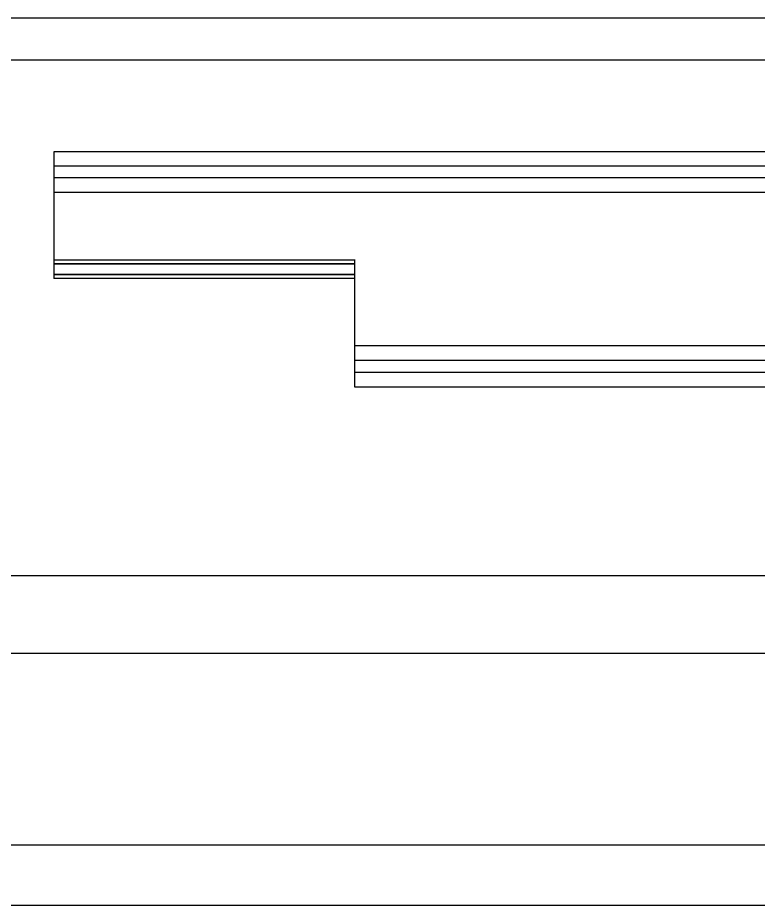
# Model space of a CAD drawing. Header units: inches. Extents: x 0 to 11.7, y 0 to 8.3.
# Drawn here: x 3.862 to 4.105, y 5.4854 to 5.7767 of the extents above; entities that cross this region are included whole.
import ezdxf

# ---------------------------------------------------------------- set-up
doc = ezdxf.new("R2010")
doc.units = ezdxf.units.IN
doc.header["$LTSCALE"] = 0.64311
doc.header["$MEASUREMENT"] = 0
doc.layers.get('0').update_dxf_attribs({"linetype": 'CONTINUOUS'})

msp = doc.modelspace()

# ---------------------------------------------------------------- linework, layer by layer
at = {"color": 7, "linetype": 'CONTINUOUS'}
for p, q in [((1.21241, 5.7767), (4.36202, 5.7767)), ((1.21241, 5.76293), (4.36202, 5.76293)), ((4.11005, 5.73272), (3.87383, 5.73272)), ((3.87383, 5.73272), (3.87383, 5.69107)), ((4.11005, 5.72794), (3.87383, 5.72794)), ((4.26753, 5.72415), (3.87383, 5.72415)), ((4.26753, 5.71936), (3.87383, 5.71936)), ((3.87383, 5.69732), (3.97267, 5.69728)), ((3.97267, 5.69715), (3.87383, 5.69715)), ((3.87383, 5.69603), (3.97267, 5.69603)), ((3.97267, 5.69581), (3.87383, 5.69585)), ((3.97267, 5.65549), (3.97267, 5.69732)), ((3.87383, 5.69254), (3.97267, 5.69249)), ((3.97267, 5.69236), (3.87383, 5.69236)), ((3.87383, 5.69124), (3.97267, 5.69124)), ((3.97267, 5.69102), (3.87383, 5.69107)), ((4.26753, 5.66903), (3.97267, 5.66903)), ((4.26753, 5.66424), (3.97267, 5.66424)), ((4.11005, 5.66028), (3.97267, 5.66028)), ((4.11005, 5.65549), (3.97267, 5.65549)), ((1.21241, 5.59363), (4.36202, 5.59363)), ((4.36202, 5.56804), (1.21241, 5.56804)), ((4.36202, 5.50505), (1.21241, 5.50505)), ((1.21241, 5.48537), (4.36202, 5.48537))]:
    msp.add_line(p, q, dxfattribs=at)

doc.saveas('drawing.dxf')
